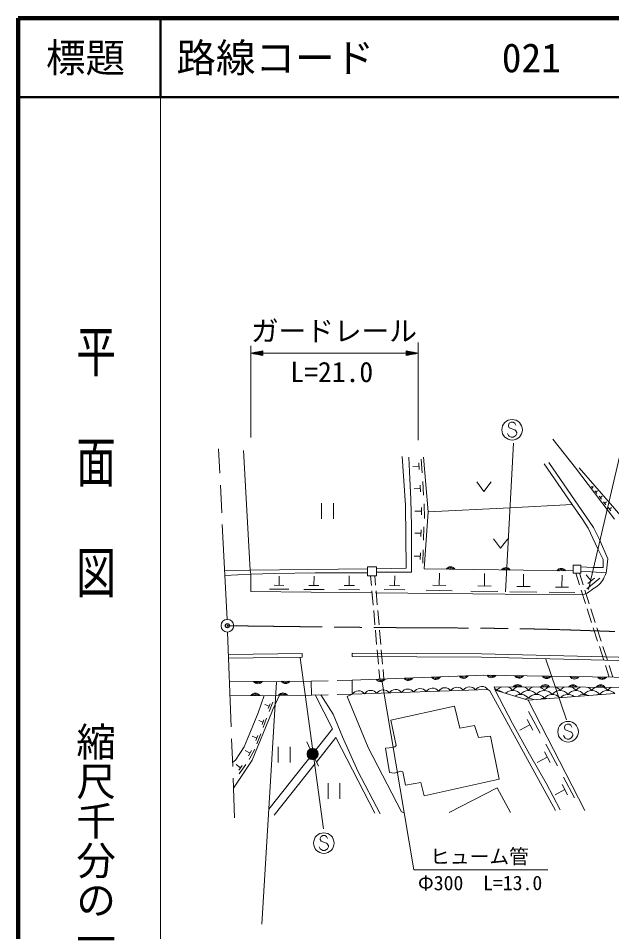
# Model space of a CAD drawing. Units: millimetres, scale not verified. Extents: x 40000 to 680000, y 20000 to 380000.
# Drawn here: x 40000 to 115049, y 264464 to 380000 of the extents above; entities that cross this region are included whole.
import ezdxf
from ezdxf.enums import TextEntityAlignment as Align

# ---------------------------------------------------------------- set-up
doc = ezdxf.new("R2010")
doc.units = ezdxf.units.MM
doc.header["$LTSCALE"] = 1000
doc.header["$PDMODE"] = 32
doc.header["$PDSIZE"] = 500
doc.linetypes.add('CHAIN', pattern=[18.5, 12, -1.5, 3.5, -1.5])
for name, color, linetype, lineweight in [('M-BGD', 7, 'Continuous', 13), ('M-BMK', 2, 'CHAIN', 13), ('M-BMK-SRVR', 3, 'Continuous', 13), ('M-STR-HTXT', 7, 'Continuous', 13), ('M-STR-STRC', 7, 'Continuous', 13), ('M-STR-STRD', 7, 'Continuous', 13), ('M-TTL', 2, 'Continuous', 140), ('M-TTL-BAND', 7, 'Continuous', 13), ('M-TTL-LINE', 7, 'Continuous', 50)]:
    doc.layers.add(name, color=color, linetype=linetype, lineweight=lineweight)
doc.layers.add('M-OTRS', color=6, linetype='Continuous')
doc.layers.add('M-TTL-TXT', color=7, linetype='Continuous')
doc.styles.add('@ＭＳ ゴシック', font='')
doc.styles.add('ＭＳ ゴシック', font='')
doc.styles.get('@ＭＳ ゴシック').set_extended_font_data('@MS Gothic')
doc.styles.get('ＭＳ ゴシック').set_extended_font_data('MS Gothic')

msp = doc.modelspace()

# ---------------------------------------------------------------- linework, layer by layer
at = {"layer": 'M-BGD'}
for p, q in [((107595, 326785), (110474, 323145)), ((68479, 325346), (69326, 310191)), ((88545, 324584), (88969, 318403)), ((89392, 324499), (89477, 322637)), ((90649, 323790), (90703, 322933)), ((90964, 324240), (91072, 322526)), ((91255, 324499), (91847, 317557)), ((106495, 323653), (110051, 318488)), ((107087, 323822), (112760, 315609)), ((89477, 322637), (89646, 319165)), ((90676, 323361), (89876, 323310)), ((110474, 323145), (115385, 316625)), ((110941, 323147), (114877, 318573)), ((91149, 321402), (91250, 319688)), ((97986, 321359), (98886, 320159)), ((98886, 320159), (99786, 321359)), ((90857, 320525), (90057, 320477)), ((90831, 320953), (90882, 320096)), ((112656, 320552), (112486, 320760)), ((112571, 320656), (112710, 320769)), ((113168, 319906), (112902, 320233)), ((113035, 320069), (113252, 320247)), ((89646, 319165), (89731, 315779)), ((113743, 319167), (113451, 319542)), ((113597, 319355), (113846, 319550)), ((78358, 318685), (78358, 316685)), ((79858, 316685), (79858, 318685)), ((88969, 318403), (89053, 310445)), ((90973, 318106), (90984, 317199)), ((91330, 318564), (91352, 316750)), ((91847, 317557), (102177, 318065)), ((102177, 318065), (110051, 318488)), ((110051, 318488), (111405, 316541)), ((114308, 318470), (114010, 318831)), ((114159, 318650), (114399, 318849)), ((114933, 317700), (114591, 318113)), ((114762, 317907), (115037, 318134)), ((114877, 318573), (116401, 316795)), ((90978, 317652), (90132, 317641)), ((91847, 317557), (91339, 310372)), ((89731, 315779), (89731, 312392)), ((91293, 315691), (91239, 314005)), ((111405, 316541), (112083, 315525)), ((112083, 315525), (113268, 312985)), ((112760, 315609), (113522, 314085)), ((90929, 314859), (90143, 314883)), ((90943, 315280), (90916, 314437)), ((100095, 314162), (100995, 312962)), ((100995, 312962), (101895, 314162)), ((113522, 314085), (114538, 311630)), ((89731, 312392), (89731, 309937)), ((90837, 311950), (90050, 311974)), ((90850, 312371), (90823, 311529)), ((91201, 312782), (91147, 311096)), ((113268, 312985), (113945, 311545)), ((113945, 311545), (113945, 310529)), ((114538, 311630), (114369, 310106)), ((66098, 310105), (69326, 310191)), ((66128, 309514), (69411, 309683)), ((69326, 310191), (84143, 310360)), ((69326, 310191), (69411, 309683)), ((69411, 309683), (72459, 309767)), ((69411, 309683), (69411, 307481)), ((72459, 309767), (77539, 309852)), ((77539, 309852), (81941, 309852)), ((81941, 309852), (84143, 309852)), ((89053, 310445), (85328, 310360)), ((85328, 309937), (88207, 309937)), ((89731, 309937), (88207, 309937)), ((110168, 310098), (91339, 310372)), ((93239, 308273), (93264, 309803)), ((98950, 308199), (98976, 309783)), ((103886, 308121), (103898, 309706)), ((110498, 309835), (110977, 308341)), ((110959, 309835), (111439, 308338)), ((111158, 310616), (112675, 310529)), ((111158, 310058), (114327, 309871)), ((113945, 310529), (112675, 310529)), ((114369, 310106), (114327, 309871)), ((72984, 308276), (72992, 309422)), ((77391, 308263), (77399, 309456)), ((81858, 308245), (81866, 309472)), ((84555, 309484), (84663, 308270)), ((85077, 309484), (85183, 308280)), ((87585, 308240), (87605, 309467)), ((108760, 308053), (108771, 309571)), ((112453, 308838), (111835, 309610)), ((113545, 309168), (111890, 307846)), ((112867, 309169), (112039, 308508)), ((69411, 307481), (84651, 307312)), ((74208, 307776), (71753, 307794)), ((73598, 308271), (72371, 308281)), ((78665, 307743), (76109, 307762)), ((78030, 308258), (76752, 308268)), ((83169, 307709), (80539, 307729)), ((82515, 308240), (81200, 308250)), ((84724, 307573), (84882, 305780)), ((85245, 307583), (85403, 305790)), ((88891, 307691), (86261, 307736)), ((88243, 308229), (86928, 308251)), ((94868, 307589), (91589, 307645)), ((94059, 308259), (92420, 308287)), ((100636, 307491), (97241, 307549)), ((99799, 308184), (98101, 308213)), ((105579, 307428), (102183, 307456)), ((104735, 308114), (103037, 308128)), ((110381, 307388), (107127, 307415)), ((109573, 308046), (107946, 308059)), ((111191, 307675), (111741, 305961)), ((111653, 307671), (112203, 305957)), ((85159, 307312), (101584, 307143)), ((101584, 307143), (111405, 307058)), ((84944, 305082), (85102, 303289)), ((85465, 305092), (85624, 303299)), ((111955, 305294), (112504, 303580)), ((112417, 305291), (112967, 303577)), ((112718, 302914), (113268, 301200)), ((113180, 302910), (113730, 301196)), ((85164, 302592), (85322, 300799)), ((85685, 302602), (85844, 300809)), ((113482, 300533), (114032, 298819)), ((113944, 300530), (114494, 298816)), ((75911, 299656), (75918, 299179)), ((85384, 300102), (85542, 298309)), ((85906, 300112), (86064, 298319)), ((114245, 298153), (114725, 296659)), ((114708, 298149), (115188, 296652)), ((85604, 297611), (85711, 296397)), ((86126, 297622), (86232, 296417)), ((66711, 296101), (77059, 296171)), ((77059, 296171), (79182, 296209)), ((77059, 296171), (77078, 294401)), ((80310, 296229), (82238, 296263)), ((82238, 296263), (82228, 294512)), ((99383, 295120), (82228, 294512)), ((99383, 295120), (99637, 294951)), ((99637, 294951), (107934, 279795)), ((100200, 295436), (100314, 295035)), ((100314, 295035), (104463, 293765)), ((100314, 295035), (102515, 290802)), ((77078, 294401), (66778, 294317)), ((71104, 294358), (70342, 292157)), ((72186, 293499), (71738, 292333)), ((72165, 292487), (73045, 294368)), ((77078, 294401), (79182, 294447)), ((77545, 294411), (79740, 290125)), ((78283, 294427), (79825, 291987)), ((80310, 294471), (82228, 294512)), ((82228, 294512), (81573, 294199)), ((81573, 294199), (84227, 287754)), ((104463, 293765), (115435, 294601)), ((104463, 293765), (111659, 279795)), ((71729, 293006), (71185, 293214)), ((71841, 293297), (71617, 292714)), ((72060, 292229), (72165, 292487)), ((87106, 291225), (95149, 293003)), ((95149, 293003), (95827, 290209)), ((68987, 288855), (70342, 292157)), ((69580, 286145), (72060, 292229)), ((70950, 290975), (70405, 291183)), ((71061, 291266), (70838, 290683)), ((71406, 291468), (70959, 290302)), ((79825, 291987), (81010, 289109)), ((87783, 288008), (87106, 291225)), ((104336, 291322), (105068, 289954)), ((104518, 292299), (105981, 289562)), ((79740, 290125), (71697, 279965)), ((95827, 290209), (97689, 290548)), ((97689, 290548), (98197, 289024)), ((102515, 290802), (104632, 286907)), ((104702, 290638), (103425, 289954)), ((68564, 287839), (68987, 288855)), ((70164, 288962), (69583, 289194)), ((70288, 289273), (70039, 288651)), ((70662, 289484), (70163, 288240)), ((77708, 285891), (80163, 289024)), ((80163, 289024), (85074, 279457)), ((81010, 289109), (82957, 284791)), ((98197, 289024), (99721, 289193)), ((99721, 289193), (100822, 283775)), ((67463, 286145), (68564, 287839)), ((72886, 287854), (72886, 285854)), ((74386, 285854), (74386, 287854)), ((76910, 287567), (76471, 288466)), ((84227, 287754), (88461, 279626)), ((87360, 287754), (86429, 287669)), ((87360, 287754), (87614, 287839)), ((87614, 287839), (87783, 288008)), ((106712, 288194), (108175, 285457)), ((69310, 287052), (68704, 287380)), ((69486, 287376), (69134, 286727)), ((69921, 287560), (69217, 286262)), ((76518, 286909), (77246, 287638)), ((77264, 286240), (76519, 286985)), ((77117, 286245), (76525, 286838)), ((76528, 287061), (77094, 287627)), ((76535, 286784), (77371, 287621)), ((77386, 286259), (76538, 287107)), ((76568, 286677), (77479, 287587)), ((77492, 286294), (76574, 287213)), ((76913, 286308), (76587, 286634)), ((76607, 287282), (76874, 287548)), ((76615, 286582), (77574, 287541)), ((77585, 286343), (76622, 287306)), ((76673, 286498), (77657, 287483)), ((77667, 286402), (76681, 287388)), ((76741, 286425), (77730, 287415)), ((77739, 286472), (76751, 287460)), ((76819, 286362), (77793, 287336)), ((77801, 286551), (76831, 287522)), ((76909, 286310), (77846, 287247)), ((77852, 286642), (76921, 287572)), ((77010, 286270), (77886, 287146)), ((77890, 286745), (77024, 287611)), ((77126, 286244), (77911, 287030)), ((77913, 286863), (77142, 287634)), ((77263, 286240), (77916, 286893)), ((77914, 287004), (77283, 287635)), ((77438, 286274), (77882, 286717)), ((77871, 287188), (77467, 287592)), ((86429, 287669), (86937, 284621)), ((104632, 286907), (106749, 283267)), ((106896, 286533), (105620, 285849)), ((106531, 287217), (107262, 285849)), ((67095, 285878), (67463, 286145)), ((67218, 282602), (69580, 286145)), ((68120, 285200), (67557, 285598)), ((68333, 285502), (67907, 284899)), ((68787, 285633), (67935, 284427)), ((72374, 279203), (77539, 285722)), ((77525, 286309), (77963, 285411)), ((82957, 284791), (85751, 279372)), ((86937, 284621), (87529, 284537)), ((87529, 284537), (87868, 284621)), ((88376, 284791), (87868, 284621)), ((88630, 284706), (88376, 284791)), ((88969, 283013), (88630, 284706)), ((79180, 283273), (79180, 281273)), ((80680, 281273), (80680, 283273)), ((90916, 283351), (88969, 283013)), ((91339, 281658), (90916, 283351)), ((100822, 283775), (91339, 281658)), ((106749, 283267), (108527, 279880)), ((108768, 283094), (109465, 281790)), ((108941, 284025), (110336, 281416)), ((94472, 279541), (100568, 282674)), ((100568, 282674), (102261, 279541)), ((109117, 282442), (107900, 281790)), ((88461, 279626), (88715, 279541))]:
    msp.add_line(p, q, dxfattribs=at)
for points in [[(110168, 310825), (110168, 309835), (111158, 309835), (111158, 310825)], [(85285, 310616), (84154, 310616), (84154, 309484), (85285, 309484)]]:
    msp.add_lwpolyline(points, close=True, dxfattribs=at)
for points in [[(82238, 296263), (98873, 296906), (115346, 296649), (138980, 295983), (173907, 293254)], [(173741, 292272), (151139, 294176), (137304, 294881), (123422, 295369), (100200, 295436)]]:
    msp.add_lwpolyline(points, dxfattribs=at)
msp.add_circle((77217, 286938), 700, dxfattribs=at)
for centre, radius, start, end in [((94664, 309969), 654, 31.94559, 146.38743), ((94664, 309969), 523, 41.75683, 136.57619), ((94664, 309969), 392, 63.63328, 114.69974), ((101664, 309867), 654, 31.94559, 146.38743), ((101664, 309867), 523, 41.75683, 136.57619), ((101664, 309867), 392, 63.63328, 114.69974), ((108663, 309766), 654, 31.94559, 146.38743), ((108663, 309766), 523, 41.75683, 136.57619), ((108663, 309766), 392, 63.63328, 114.69974), ((70308, 296480), 654, 213.17056, 327.6124), ((70308, 296480), 523, 222.9818, 317.80116), ((70308, 296480), 392, 244.85825, 295.92471), ((73808, 296503), 654, 213.17056, 327.6124), ((73808, 296503), 523, 222.9818, 317.80116), ((73808, 296503), 392, 244.85825, 295.92471), ((85822, 296756), 654, 214.99469, 329.43653), ((85822, 296756), 523, 224.80593, 319.62529), ((85822, 296756), 392, 246.68239, 297.74884), ((89319, 296891), 654, 214.99469, 329.43653), ((89319, 296891), 523, 224.80593, 319.62529), ((89319, 296891), 392, 246.68239, 297.74884), ((92817, 297026), 654, 214.99469, 329.43653), ((92817, 297026), 523, 224.80593, 319.62529), ((92817, 297026), 392, 246.68239, 297.74884), ((96314, 297162), 654, 214.99469, 329.43653), ((96314, 297162), 523, 224.80593, 319.62529), ((96314, 297162), 392, 246.68239, 297.74884), ((99831, 297246), 654, 211.88546, 326.3273), ((99831, 297246), 523, 221.6967, 316.51606), ((99831, 297246), 392, 243.57315, 294.63961), ((103331, 297191), 654, 211.88546, 326.3273), ((103331, 297191), 523, 221.6967, 316.51606), ((103331, 297191), 392, 243.57315, 294.63961), ((106830, 297136), 654, 211.88546, 326.3273), ((106830, 297136), 523, 221.6967, 316.51606), ((106830, 297136), 392, 243.57315, 294.63961), ((110330, 297082), 654, 211.88546, 326.3273), ((110330, 297082), 523, 221.6967, 316.51606), ((110330, 297082), 392, 243.57315, 294.63961), ((113830, 297027), 654, 211.88546, 326.3273), ((113830, 297027), 523, 221.6967, 316.51606), ((113830, 297027), 392, 243.57315, 294.63961), ((69981, 293989), 654, 33.24835, 147.69019), ((73481, 294018), 654, 33.24835, 147.69019), ((83028, 293979), 961, 37.74468, 146.31511), ((84587, 294034), 961, 37.74468, 146.31511), ((86147, 294090), 961, 37.74468, 146.31511), ((87706, 294145), 961, 37.74468, 146.31511), ((89266, 294200), 961, 37.74468, 146.31511), ((90825, 294255), 961, 37.74468, 146.31511), ((92385, 294311), 961, 37.74468, 146.31511), ((93944, 294366), 961, 37.74468, 146.31511), ((95504, 294421), 961, 37.74468, 146.31511), ((97063, 294476), 961, 37.74468, 146.31511), ((98623, 294532), 961, 37.74468, 146.31511), ((99523, 294237), 1250, 36.8699, 54.32182), ((100523, 293737), 1250, 53.73568, 92.22326), ((101523, 294237), 1250, 106.88018, 143.1301), ((102523, 293737), 1250, 36.8699, 134.5692), ((101523, 294237), 1250, 36.8699, 72.78825), ((103523, 294237), 1250, 107.76292, 143.1301), ((103147, 295073), 654, 32.61329, 147.05513), ((103147, 295073), 523, 42.42453, 137.24389), ((103147, 295073), 392, 64.30099, 115.36744), ((104523, 293737), 1250, 36.8699, 143.1301), ((103523, 294237), 1250, 36.8699, 71.9055), ((105523, 294237), 1250, 108.6055, 143.1301), ((106523, 293737), 1250, 36.8699, 143.1301), ((105523, 294237), 1250, 36.8699, 71.06293), ((106647, 295063), 654, 32.61329, 147.05513), ((106647, 295063), 523, 42.42453, 137.24389), ((106647, 295063), 392, 64.30099, 115.36744), ((107523, 294237), 1250, 109.41309, 143.1301), ((108523, 293737), 1250, 36.8699, 143.1301), ((107523, 294237), 1250, 36.8699, 70.25534), ((109523, 294237), 1250, 110.18988, 143.1301), ((110523, 293737), 1250, 36.8699, 143.1301), ((110147, 295053), 654, 32.61329, 147.05513), ((110147, 295053), 523, 42.42453, 137.24389), ((109523, 294237), 1250, 36.8699, 69.47855), ((110147, 295053), 392, 64.30099, 115.36744), ((111523, 294237), 1250, 110.93926, 143.1301), ((112523, 293737), 1250, 36.8699, 143.1301), ((111523, 294237), 1250, 36.8699, 68.72917), ((113523, 294237), 1250, 111.66406, 143.1301), ((113647, 295043), 654, 32.61329, 147.05513), ((113647, 295043), 523, 42.42453, 137.24389), ((113647, 295043), 392, 64.30099, 115.36744), ((114523, 293737), 1250, 43.67527, 143.1301), ((113523, 294237), 1250, 36.8699, 68.00436), ((115523, 294237), 1250, 112.36667, 143.1301), ((69981, 293989), 523, 43.05959, 137.87895), ((69981, 293989), 392, 64.93604, 116.00249), ((73481, 294018), 523, 43.05959, 137.87895), ((73481, 294018), 392, 64.93604, 116.00249), ((103523, 293237), 1250, 36.8699, 124.36401), ((104523, 292737), 1250, 59.83408, 112.40966), ((105523, 293237), 1250, 36.8699, 143.1301), ((106523, 292737), 1250, 75.33531, 113.37383), ((107523, 293237), 1250, 41.74957, 143.1301), ((109523, 293237), 1250, 51.13979, 137.56935), ((111523, 293237), 1250, 62.59644, 126.1127), ((113523, 293237), 1250, 80.70641, 108.00273)]:
    msp.add_arc(centre, radius, start, end, dxfattribs=at)
msp.add_open_spline([(114327, 309871), (114206, 309515), (114159, 309391), (114000, 309108), (113817, 308780), (113687, 308606), (113420, 308341), (113146, 308069), (112927, 307995), (112612, 307771), (112414, 307630), (112311, 307537), (112105, 307409), (111845, 307247), (111738, 307205), (111405, 307058)], degree=3, knots=[0, 0, 0, 0, 1, 1, 1, 2, 2, 2, 3, 3, 3, 4, 4, 4, 5, 5, 5, 5], dxfattribs=at)
at = {"layer": 'M-BMK'}
for p, q in [((66405, 303966), (65325, 325559)), ((66475, 302368), (67358, 278882))]:
    msp.add_line(p, q, dxfattribs=at)
msp.add_open_spline([(66445, 303167), (75530, 303048), (77814, 303018), (85102, 302945), (91988, 302877), (95847, 302913), (102733, 302801), (107049, 302731), (109466, 302643), (113780, 302492), (124278, 302124), (130156, 301851), (140646, 301293), (150222, 300783), (153269, 300589), (165153, 299808)], degree=3, knots=[0, 0, 0, 0, 1, 1, 1, 2, 2, 2, 3, 3, 3, 4, 4, 4, 5, 5, 5, 5], dxfattribs=at)
at = {"layer": 'M-BMK-SRVR'}
msp.add_circle((66445, 303167), 800, dxfattribs=at)
at = {"layer": 'M-OTRS'}
msp.add_point((66445, 303167), dxfattribs=at)
at = {"layer": 'M-STR-HTXT'}
for p, q in [((69420, 326954), (69420, 338578)), ((90564, 326657), (90564, 338973)), ((69420, 337633), (70920, 337933)), ((69420, 337633), (70920, 337333)), ((69420, 337633), (70920, 337633)), ((70920, 337693), (69720, 337693)), ((70920, 337573), (69720, 337573)), ((70020, 337753), (70920, 337753)), ((70020, 337513), (70920, 337513)), ((70920, 337813), (70320, 337813)), ((70920, 337453), (70320, 337453)), ((70620, 337873), (70920, 337873)), ((70620, 337393), (70920, 337393)), ((70920, 337333), (70920, 337933)), ((89064, 337633), (70920, 337633)), ((90564, 337633), (89064, 337933)), ((89064, 337933), (89064, 337333)), ((89364, 337873), (89064, 337873)), ((89064, 337813), (89664, 337813)), ((89964, 337753), (89064, 337753)), ((89064, 337693), (90264, 337693)), ((90564, 337633), (89064, 337333)), ((90564, 337633), (89064, 337633)), ((89064, 337573), (90264, 337573)), ((89964, 337513), (89064, 337513)), ((89064, 337453), (89664, 337453)), ((89364, 337393), (89064, 337393)), ((86014, 296015), (90032, 272293)), ((106948, 272298), (90032, 272293))]:
    msp.add_line(p, q, dxfattribs=at)
at = {"layer": 'M-STR-STRC'}
for p, q in [((102094, 328781), (101976, 328544)), ((101976, 328544), (101976, 328426)), ((101976, 328426), (102094, 328190)), ((102330, 328899), (102094, 328781)), ((102094, 328190), (102803, 327953)), ((102567, 328899), (102330, 328899)), ((102803, 328781), (102567, 328899)), ((102921, 328544), (102803, 328781)), ((101976, 327244), (101858, 327481)), ((102094, 327126), (101976, 327244)), ((102330, 327008), (102094, 327126)), ((102567, 327008), (102330, 327008)), ((102803, 327126), (102567, 327008)), ((102803, 327953), (102921, 327835)), ((102921, 327244), (102803, 327126)), ((102921, 327835), (103039, 327599)), ((103039, 327481), (102921, 327244)), ((103039, 327599), (103039, 327481)), ((102620, 326274), (101630, 307436)), ((116349, 325960), (112128, 307746)), ((78599, 277496), (75654, 299092)), ((109313, 291279), (106706, 298947)), ((70820, 265419), (72669, 296033)), ((109175, 290588), (109056, 290352)), ((109056, 290352), (109056, 290234)), ((109056, 290234), (109175, 289998)), ((109411, 290707), (109175, 290588)), ((109175, 289998), (109884, 289761)), ((109647, 290707), (109411, 290707)), ((109884, 290588), (109647, 290707)), ((110002, 290352), (109884, 290588)), ((109056, 289052), (108938, 289288)), ((109175, 288934), (109056, 289052)), ((109411, 288816), (109175, 288934)), ((109884, 288934), (109647, 288816)), ((109884, 289761), (110002, 289643)), ((110002, 289052), (109884, 288934)), ((110002, 289643), (110120, 289407)), ((110120, 289288), (110002, 289052)), ((110120, 289407), (110120, 289288)), ((109647, 288816), (109411, 288816)), ((78288, 276504), (78170, 276268)), ((78170, 276268), (78170, 276150)), ((78170, 276150), (78288, 275914)), ((78525, 276623), (78288, 276504)), ((78761, 276623), (78525, 276623)), ((78997, 276504), (78761, 276623)), ((79115, 276268), (78997, 276504)), ((78170, 274968), (78052, 275204)), ((78288, 275914), (78997, 275677)), ((78997, 275677), (79115, 275559)), ((79115, 275559), (79234, 275323)), ((79234, 275204), (79115, 274968)), ((79234, 275323), (79234, 275204)), ((78288, 274850), (78170, 274968)), ((78525, 274732), (78288, 274850)), ((78761, 274732), (78525, 274732)), ((78997, 274850), (78761, 274732)), ((79115, 274968), (78997, 274850))]:
    msp.add_line(p, q, dxfattribs=at)
for centre in [(102448, 327953), (109529, 289761), (78643, 275677)]:
    msp.add_circle(centre, 1300, dxfattribs=at)
at = {"layer": 'M-STR-STRD'}
for p, q in [((66621, 299528), (75911, 299656)), ((82211, 299692), (82221, 299286)), ((82211, 299692), (98587, 299595)), ((82221, 299286), (98597, 299190)), ((98587, 299595), (127077, 298908)), ((75918, 299179), (66619, 299068)), ((120477, 298681), (98597, 299190))]:
    msp.add_line(p, q, dxfattribs=at)
at = {"layer": 'M-TTL'}
for p, q in [((40000, 380000), (40000, 20000)), ((680000, 380000), (40000, 380000))]:
    msp.add_line(p, q, dxfattribs=at)
at = {"layer": 'M-TTL-BAND'}
msp.add_line((58000, 370000), (58000, 20000), dxfattribs=at)
at = {"layer": 'M-TTL-LINE'}
for p, q in [((58000, 380000), (58000, 370000)), ((40000, 370000), (680000, 370000))]:
    msp.add_line(p, q, dxfattribs=at)

# ---------------------------------------------------------------- texts
at = {"layer": 'M-STR-HTXT', "style": 'ＭＳ ゴシック'}
for s, p in [('ガードレール', (69420, 338395)), ('L=21.0', (74406, 333211))]:
    msp.add_text(s, height=2566, dxfattribs=at).set_placement(p, align=Align.BOTTOM_LEFT)
for s, p in [('ヒューム管', (98321, 273986)), ('Φ300\u3000L=13.0', (98402, 270628))]:
    msp.add_text(s, height=1833, rotation=0.078, dxfattribs=at).set_placement(p, align=Align.MIDDLE_CENTER)
at = {"layer": 'M-TTL-BAND', "style": '@ＭＳ ゴシック', "width": 1.4}
msp.add_text('平  面  図', height=3666, rotation=270, dxfattribs=at).set_placement((49777, 306475), align=Align.MIDDLE_RIGHT)
at = {"layer": 'M-TTL-BAND', "style": '@ＭＳ ゴシック'}
msp.add_text('縮尺千分の一', height=3666, rotation=270, dxfattribs=at).set_placement((49777, 261030), align=Align.MIDDLE_RIGHT)
at = {"layer": 'M-TTL-TXT', "style": 'ＭＳ ゴシック'}
msp.add_text('標題', height=3666, dxfattribs=at).set_placement((48500, 375000), align=Align.MIDDLE_CENTER)
for s, p in [('路線コード', (60000, 375000)), ('021', (101142, 375000))]:
    msp.add_text(s, height=3666, dxfattribs=at).set_placement(p, align=Align.MIDDLE_LEFT)

doc.saveas('drawing.dxf')
